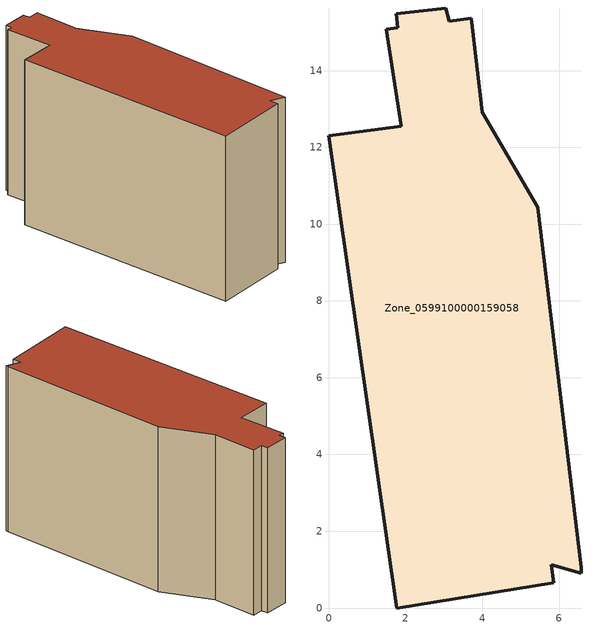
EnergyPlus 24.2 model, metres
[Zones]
Zone_0599100000159058
 floor ground (C_G): 6.57,1.05 6.57,0.91 5.8,1.13 5.86,0.66 1.77,0 0,12.3 1.89,12.55 1.5,15.07 1.79,15.11 1.75,15.48 3.05,15.63 3.14,15.28 3.71,15.36 3.99,12.91 5.44,10.44 z2.75
 wall outside (C_F): 0,12.3 1.77,0 5.86,0.66 5.8,1.13 6.57,0.91 6.57,1.05 5.44,10.44 3.99,12.91 3.71,15.36 3.14,15.28 3.05,15.63 1.75,15.48 1.79,15.11 1.5,15.07 1.89,12.55 0,12.3 z2.75:11.86
 roof outside (C_R): 6.57,0.91 6.57,1.05 5.44,10.44 3.99,12.91 3.71,15.36 3.14,15.28 3.05,15.63 1.75,15.48 1.79,15.11 1.5,15.07 1.89,12.55 0,12.3 1.77,0 5.86,0.66 5.8,1.13 z11.86
[BUILDING]
Pand.0599100000159058: North Axis=0; Terrain=City; Loads Convergence Tolerance Value=0.04; Temperature Convergence Tolerance Value=0.4; Solar Distribution=FullExterior; Maximum Number of Warmup Days=25; Minimum Number of Warmup Days=1
[Site:Location]
Rotterdam.The.Hague.AP_ZH_NLD Design_Conditions: Latitude=51.96; Longitude=4.45; Time Zone=1; Elevation=-4.5
[SITE:GROUNDTEMPERATURE:BUILDINGSURFACE]
18, 18, 18, 18, 18, 18, 18, 18, 18, 18, 18, 18
[MATERIAL] Thermal Absorptance=0.9; Solar Absorptance=0.7; Visible Absorptance=0.7
Name | Roughness | Thickness | Conductivity | Density | Specific Heat
G.TC.1946 | MediumSmooth | 0.15 | 1 | 540 | 1210
F.TC.1946 | Rough | 0.3 | 0.857143 | 1920 | 840
R.TC.1946 | MediumRough | 0.2 | 0.909091 | 1500 | 1000
[CONSTRUCTION]
C_G: G.TC.1946
C_F: F.TC.1946
C_R: R.TC.1946
[ZONE]
Zone_0599100000159058: Type=1; Multiplier=1; Ceiling Height=Autocalculate; Volume=Autocalculate; Floor Area=autocalculate; Part of Total Floor Area=Yes
[ZONEINFILTRATION:DESIGNFLOWRATE]
Infil_Zone_0599100000159058: Zone or ZoneList or Space or SpaceList=Zone_0599100000159058; Schedule=AlwaysOn; Design Flow Rate Calculation Method=Flow/Area; Flow Rate per Floor Area=0.003; Constant Term Coefficient=1; Temperature Term Coefficient=0; Velocity Term Coefficient=0; Velocity Squared Term Coefficient=0
[HVACTEMPLATE:ZONE:IDEALLOADSAIRSYSTEM]
Zone_0599100000159058: Maximum Heating Supply Air Temperature=50; Minimum Cooling Supply Air Temperature=13; Maximum Heating Supply Air Humidity Ratio=0.0156; Minimum Cooling Supply Air Humidity Ratio=0.0077; Heating Limit=NoLimit; Cooling Limit=NoLimit; Dehumidification Control Type=ConstantSensibleHeatRatio; Cooling Sensible Heat Ratio=0.7; Dehumidification Setpoint=60; Humidification Control Type=None; Humidification Setpoint=30; Outdoor Air Method=None; Outdoor Air Flow Rate per Person=0.00944; Outdoor Air Flow Rate per Zone Floor Area=0; Outdoor Air Flow Rate per Zone=0; Demand Controlled Ventilation Type=None; Outdoor Air Economizer Type=NoEconomizer; Heat Recovery Type=None; Sensible Heat Recovery Effectiveness=0.7; Latent Heat Recovery Effectiveness=0.65
[ZONECONTROL:THERMOSTAT]
ThermostatControl_Zone_0599100000159058: Zone or ZoneList=Zone_0599100000159058; Control Type Schedule=DualSetpointControlType; Control 1=Thermostat_Zone_0599100000159058; Temperature Difference Between Cutout And Setpoint=0
[THERMOSTATSETPOINT:DUALSETPOINT]
Thermostat_Zone_0599100000159058: Heating Setpoint Temperature Schedule=HeatingSetpoint_Zone_0599100000159058; Cooling Setpoint Temperature Schedule=CoolingSetpoint_Zone_0599100000159058
[SCHEDULE:COMPACT]
HeatingSetpoint_Zone_0599100000159058: Through: 12/31, For: AllDays, Until: 24:00, 21
CoolingSetpoint_Zone_0599100000159058: Through: 12/31, For: AllDays, Until: 24:00, 24
DualSetpointControlType: Through: 12/31, For: AllDays, Until: 24:00, 4
AlwaysOn: Through: 12/31, For: AllDays, Until: 24:00, 1
